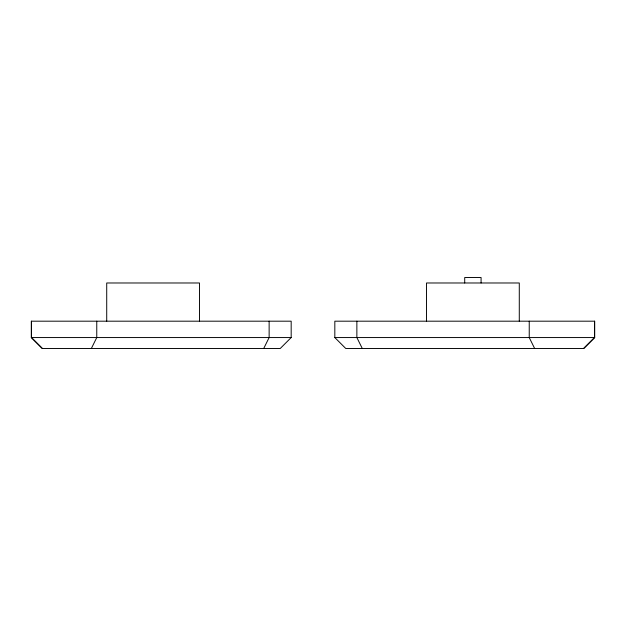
<?xml version="1.0" encoding="UTF-8"?>
<svg xmlns="http://www.w3.org/2000/svg" width="626" height="626" viewBox="0 0 626 626"><rect width="100%" height="100%" fill="white"/><g stroke="black" fill="none" stroke-linecap="round" stroke-linejoin="round"><path stroke-width="0.94" d="M91.357 348.471L96.764 337.555L96.764 321.185M263.726 348.471L269.133 337.555L269.133 321.185M291.176 337.555L280.26 348.471L42.216 348.471L31.3 337.555L31.3 321.185L291.176 321.185L291.176 337.555L31.3 337.555M583.588 348.471L594.504 337.555L594.504 321.185M594.7 337.555L583.784 348.471L345.74 348.471L334.824 337.555L334.824 321.185L594.7 321.185L594.7 337.555L334.824 337.555M42.412 348.471L31.496 337.555L31.496 321.185M534.643 348.471L529.236 337.555L529.236 321.185M362.274 348.471L356.867 337.555L356.867 321.185M519.283 321.185L519.283 282.983L426.517 282.983L426.517 321.185M481.081 282.983L481.081 277.529L464.711 277.529L464.711 282.983M199.483 321.185L199.483 282.983L106.717 282.983L106.717 321.185"/></g></svg>
